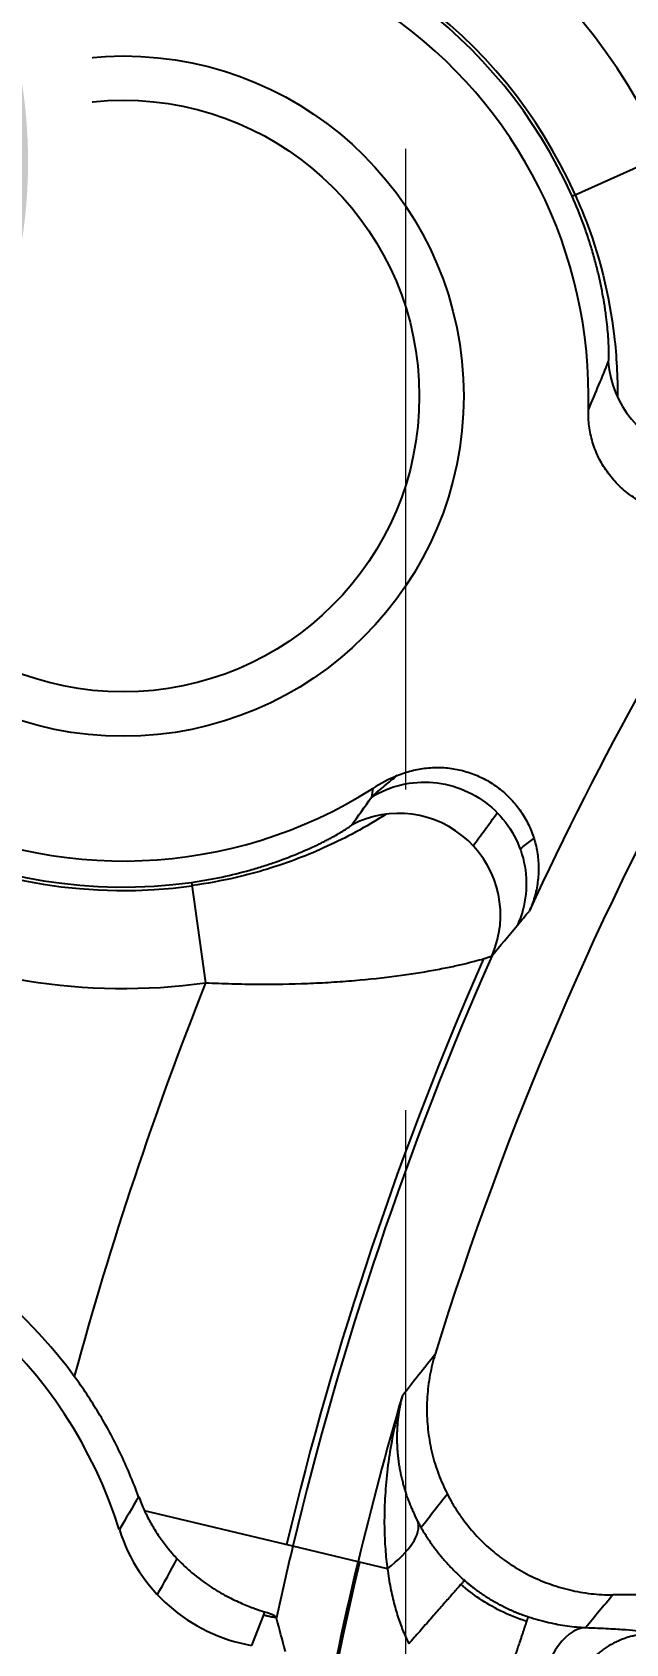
# Model space of a CAD drawing. Header units: millimetres. Extents: x 2519 to 3162, y 2051 to 2506.
# Drawn here: x 2735.2 to 2738.72, y 2283.73 to 2293.31 of the extents above; entities that cross this region are included whole.
import ezdxf

# ---------------------------------------------------------------- set-up
doc = ezdxf.new("R2010")
doc.units = ezdxf.units.MM
doc.linetypes.add('HIDDEN', pattern=[9.525, 6.35, -3.175])
doc.layers.add('20', color=7, linetype='Continuous', true_color=0xffffff)
doc.layers.add('cool', color=153, linetype='HIDDEN', lineweight=9)
doc.layers.add('dim', color=82, linetype='Continuous', lineweight=9)
doc.styles.add('Capful-A', font='')
doc.styles.get('Capful-A').set_extended_font_data('Microsoft YaHei')
doc.dimstyles.new('Capful-A-1.0', dxfattribs={"dimtxt": 2.5, "dimasz": 2.5, "dimexe": 1.5, "dimexo": 1, "dimgap": 1.5, "dimtad": 0, "dimdsep": 46, "dimtxsty": 'Capful-A', "dimcen": 0, "dimclrt": 2, "dimazin": 2, "dimtfac": 1, "dimtmove": 0, "dimatfit": 3, "dimfxl": 0, "dimtolj": 1, "dimtzin": 0, "dimarcsym": 0})

# ---------------------------------------------------------------- blocks, each defined once
blk = doc.blocks.new('SL')
at = {"layer": 'cool', "lineweight": 18, "ltscale": 0.6}
blk.add_line((4, 208.79), (4, 11.21), dxfattribs=at)
blk = doc.blocks.new('*D157')
at = {"layer": 'Defpoints', "color": 0, "transparency": 16777216}
for p in [(2724.1637, 2292.5501), (2725.1034, 2292.5501), (2813.4137, 2279.5501)]:
    blk.add_point(p, dxfattribs=at)
at = {"layer": 'dim', "color": 0, "lineweight": -2, "transparency": 16777216}
blk.add_line((2724.6635, 2292.5501), (2725.1034, 2292.5501), dxfattribs=at)
at = {"layer": 'dim', "color": 2, "transparency": 16777216, "insert": (2730.4483, 2292.5501), "char_height": 2.5, "attachment_point": 5, "style": 'Capful-A', "bg_fill": 3, "box_fill_scale": 1.1, "bg_fill_color": 256, "bg_fill_true_color": 13158600, "bg_fill_transparency": 0}
blk.add_mtext('\\A1;13({\\fISOCPEUR|b0|i0|c134|p34;%%C}5)', dxfattribs=at)
blk = doc.blocks.new('*D158')
at = {"layer": 'Defpoints', "color": 0, "transparency": 16777216}
for p in [(2721.4137, 2296.861), (2721.4137, 2292.5501), (2813.4137, 2279.5501)]:
    blk.add_point(p, dxfattribs=at)
at = {"layer": 'dim', "color": 0, "lineweight": -2, "transparency": 16777216}
blk.add_line((2721.4137, 2293.0498), (2721.4137, 2296.861), dxfattribs=at)
at = {"layer": 'dim', "color": 2, "transparency": 16777216, "insert": (2721.4137, 2299.1312), "char_height": 2.5, "attachment_point": 5, "rotation": 90, "style": 'Capful-A', "bg_fill": 3, "box_fill_scale": 1.1, "bg_fill_color": 256, "bg_fill_true_color": 13158600, "bg_fill_transparency": 0}
blk.add_mtext('\\A1;92', dxfattribs=at)
blk = doc.blocks.new('*D161')
at = {"layer": 'Defpoints', "color": 0, "transparency": 16777216}
blk.add_point((2813.4137, 2279.5501), dxfattribs=at)
at = {"layer": 'dim', "color": 0, "lineweight": -2, "transparency": 16777216}
blk.add_line((2722.2024, 2282.2498), (2722.2024, 2281.8617), dxfattribs=at)
at = {"layer": 'dim', "color": 2, "transparency": 16777216, "insert": (2722.2024, 2286.2026), "char_height": 2.5, "attachment_point": 5, "rotation": 90, "style": 'Capful-A', "bg_fill": 3, "box_fill_scale": 1.1, "bg_fill_color": 256, "bg_fill_true_color": 13158600, "bg_fill_transparency": 0}
blk.add_mtext('\\A1;91.21', dxfattribs=at)
at = {"layer": 'Defpoints', "color": 0, "transparency": 16777216}
for p in [(2722.2024, 2281.8617), (2722.2024, 2281.7501)]:
    blk.add_point(p, dxfattribs=at)
blk = doc.blocks.new('*D162')
at = {"layer": 'Defpoints', "color": 0, "transparency": 16777216}
for p in [(2706.4087, 2279.5501), (2813.4137, 2279.5501)]:
    blk.add_point(p, dxfattribs=at)
at = {"layer": 'dim', "color": 0, "lineweight": -2, "transparency": 16777216}
for p, q in [((2706.4087, 2283.5501), (2706.4086, 2278.9621)), ((2706.4087, 2280.0498), (2706.4087, 2283.5501)), ((2706.4086, 2278.9621), (2706.4086, 2282.9621))]:
    blk.add_line(p, q, dxfattribs=at)
at = {"layer": 'dim', "color": 2, "transparency": 16777216, "insert": (2706.4086, 2288.1818), "char_height": 2.5, "attachment_point": 5, "rotation": 90, "style": 'Capful-A', "bg_fill": 3, "box_fill_scale": 1.1, "bg_fill_color": 256, "bg_fill_true_color": 13158600, "bg_fill_transparency": 0}
blk.add_mtext('\\A1;107.01', dxfattribs=at)
at = {"layer": 'Defpoints', "color": 0, "transparency": 16777216}
blk.add_point((2706.4086, 2282.9621), dxfattribs=at)

msp = doc.modelspace()

# ---------------------------------------------------------------- linework, layer by layer
at = {"layer": '20', "color": 7, "linetype": 'Continuous'}
for p, q in [((2738.4019, 2292.3338), (2738.9522, 2292.5794)), ((2736.1417, 2288.2538), (2736.2254, 2287.657)), ((2736.7436, 2284.3075), (2735.8625, 2284.5179)), ((2737.1314, 2284.2149), (2736.7436, 2284.3075)), ((2737.3052, 2284.1734), (2737.1314, 2284.2149)), ((2739.9878, 2284.0178), (2738.6436, 2284.0178)), ((2736.5706, 2283.9), (2736.4978, 2283.7178))]:
    msp.add_line(p, q, dxfattribs=at)
for radius in [2.0221, 1.7587]:
    msp.add_circle((2735.7363, 2291.1444), radius, dxfattribs=at)
for centre, radius, start, end in [((2753.0572, 2279.5501), 28.6491, 112.28761, 171.04003), ((2753.0572, 2279.5501), 28.6362, 113.84795, 171.04001), ((2753.0572, 2279.5501), 28.1467, 112.28761, 171.03989), ((2753.0572, 2279.5501), 27.782, 112.2875, 247.66432), ((2753.0572, 2279.5501), 27.7118, 112.28618, 247.71112), ((2753.0572, 2279.5501), 25.8422, 112.28912, 247.7135), ((2753.0572, 2279.5501), 25.772, 112.28768, 247.66701), ((2753.5659, 2279.5501), 25.125, 112.2698, 247.73018), ((2756.666, 2279.5501), 19.9684, 114.77912, 162.81532), ((2735.7363, 2291.1444), 3.5215, 24.04629, 84.41932), ((2735.7363, 2291.1444), 2.9189, 24.04629, 84.41932), ((2735.7363, 2291.1444), 2.9392, 24.04629, 84.41932), ((2735.7363, 2291.1444), 2.7637, 358.31696, 111.90841), ((2735.7363, 2291.1444), 2.7637, 182.02092, 302.45012), ((2756.666, 2279.5501), 20.3894, 146.79529, 155.26539), ((2735.7363, 2291.1444), 2.9392, 209.51, 277.98391), ((2735.7363, 2291.1444), 2.9189, 209.51, 277.98391), ((2735.7363, 2291.1444), 3.5215, 209.51, 277.98391), ((2756.666, 2279.5501), 20.521, 156.29629, 166.56953), ((2756.666, 2279.5501), 20.4826, 156.19016, 166.56953), ((2756.666, 2279.5501), 21.9896, 158.36628, 164.79601), ((2733.0765, 2283.578), 2.9392, 36.27309, 125.42323), ((2733.0765, 2283.578), 2.7637, 17.43706, 142.56294), ((2756.666, 2279.5501), 20.0839, 163.65189, 166.56953)]:
    msp.add_arc(centre, radius, start, end, dxfattribs=at)
for centre, major_axis, ratio, start_param, end_param in [((2739.2185, 2291.3896), (-0.5738, 0.1853), 0.995656, 0.384207, 2.856608), ((2737.7576, 2287.9628), (-0.2991, -0.961), 0.998564, 3.846828, 4.008922), ((2737.3752, 2288.0623), (-0.4614, 0.3882), 0.995656, 3.426577, 5.898979), ((2756.666, 2264.7666), (-0.0002, -29.5873), 0.866223, 3.976928, 3.986002), ((2736.6731, 2284.7088), (0.3736, 0.9345), 0.99857, 2.255771, 3.346977), ((2737.0338, 2284.2382), (0.448, 0.2277), 0.396897, 5.149105, 6.216626), ((2733.5502, 2286.2644), (-0.7109, -4.0316), 0.745659, 1.116711, 1.178595), ((2756.6659, 2264.0308), (-0.0005, -28.8505), 0.866223, 3.947072, 3.956354), ((2738.4837, 2283.322), (0.0177, 0.5022), 0.558088, 0.063115, 1.476457)]:
    msp.add_ellipse(centre, major_axis=major_axis, ratio=ratio, start_param=start_param, end_param=end_param, dxfattribs=at)
for points, knots in [([(2736.3094, 2304.0834), (2735.5779, 2303.7817), (2734.8479, 2303.4763), (2733.3909, 2302.8581), (2732.664, 2302.5454), (2731.2137, 2301.9126), (2730.4902, 2301.5926), (2729.0467, 2300.9453), (2727.6065, 2300.2907), (2726.1758, 2299.6158), (2724.7511, 2298.9279), (2724.0419, 2298.5774), (2722.9833, 2298.0403), (2722.6313, 2297.8594), (2721.9292, 2297.4935), (2721.5792, 2297.3087), (2720.533, 2296.7482), (2719.8404, 2296.3666), (2718.4659, 2295.5861), (2717.7841, 2295.1872), (2716.4319, 2294.3705), (2715.7616, 2293.9528), (2714.4333, 2293.0974), (2713.4462, 2292.441), (2712.3116, 2291.6476), (2711.829, 2291.3016), (2711.5082, 2291.0696), (2711.3481, 2290.9529), (2710.8695, 2290.6008), (2710.5524, 2290.3636), (2709.9223, 2289.8842), (2709.6093, 2289.6419), (2708.6762, 2288.9078), (2708.0619, 2288.4087), (2707.1511, 2287.6467), (2706.8491, 2287.3907), (2706.4022, 2286.9991), (2706.2542, 2286.8672), (2705.9614, 2286.6005), (2705.6716, 2286.3308), (2705.3894, 2286.0538), (2705.1117, 2285.7725), (2704.9751, 2285.6297), (2704.5728, 2285.1941), (2704.3144, 2284.8944), (2704.0669, 2284.5841)], [0, 0, 0, 0, 0.0625, 0.0625, 0.125, 0.125, 0.1875, 0.1875, 0.25, 0.3125, 0.3125, 0.375, 0.375, 0.40625, 0.40625, 0.4375, 0.4375, 0.5, 0.5, 0.5625, 0.5625, 0.625, 0.625, 0.6875, 0.71875, 0.734375, 0.734375, 0.75, 0.75, 0.78125, 0.78125, 0.8125, 0.8125, 0.875, 0.875, 0.90625, 0.90625, 0.921875, 0.921875, 0.9375, 0.953125, 0.953125, 0.96875, 0.96875, 1, 1, 1, 1]), ([(2704.4496, 2284.2788), (2704.7684, 2284.6785), (2705.7751, 2285.8174), (2707.7918, 2287.5721), (2710.4735, 2289.7268), (2713.554, 2291.9555), (2717.0516, 2294.2164), (2720.971, 2296.4686), (2725.3121, 2298.6927), (2730.0736, 2300.8923), (2733.8669, 2302.5388), (2736.0688, 2303.4548), (2736.5434, 2303.6504)], [0, 0, 0, 0, 0.041306, 0.122343, 0.213337, 0.314011, 0.424393, 0.543856, 0.672663, 0.811152, 0.959341, 1, 1, 1, 1]), ([(2736.5496, 2303.6391), (2735.8218, 2303.3391), (2735.0956, 2303.0355), (2733.6462, 2302.421), (2732.9231, 2302.1101), (2731.4803, 2301.4811), (2730.7605, 2301.163), (2729.3244, 2300.5196), (2728.6081, 2300.1943), (2727.1799, 2299.5338), (2726.4682, 2299.1986), (2725.0507, 2298.5153), (2724.3449, 2298.1672), (2723.2916, 2297.6337), (2722.9413, 2297.4541), (2722.2427, 2297.0908), (2721.8943, 2296.9072), (2720.8531, 2296.3506), (2720.1639, 2295.9717), (2718.7959, 2295.1967), (2718.1172, 2294.8005), (2716.7714, 2293.9897), (2716.1042, 2293.5749), (2714.782, 2292.7255), (2714.127, 2292.291), (2713.1542, 2291.6235), (2712.6701, 2291.2859), (2712.1898, 2290.9423), (2711.8704, 2290.7118), (2711.7111, 2290.5959), (2711.2346, 2290.2463), (2710.9189, 2290.0107), (2710.2916, 2289.5345), (2709.98, 2289.2938), (2709.0511, 2288.5646), (2708.4396, 2288.0687), (2707.5329, 2287.3117), (2707.2322, 2287.0574), (2706.787, 2286.6687), (2706.6395, 2286.5379), (2706.3475, 2286.2732), (2706.0586, 2286.0057), (2705.7772, 2285.7309), (2705.5002, 2285.4517), (2705.3641, 2285.31), (2704.9631, 2284.8774), (2704.7058, 2284.5795), (2704.4596, 2284.2708)], [0, 0, 0, 0, 0.0625, 0.0625, 0.125, 0.125, 0.1875, 0.1875, 0.25, 0.25, 0.3125, 0.3125, 0.375, 0.375, 0.40625, 0.40625, 0.4375, 0.4375, 0.5, 0.5, 0.5625, 0.5625, 0.625, 0.625, 0.6875, 0.6875, 0.71875, 0.734375, 0.734375, 0.75, 0.75, 0.78125, 0.78125, 0.8125, 0.8125, 0.875, 0.875, 0.90625, 0.90625, 0.921875, 0.921875, 0.9375, 0.953125, 0.953125, 0.96875, 0.96875, 1, 1, 1, 1]), ([(2703.77, 2283.0823), (2703.9932, 2283.4258), (2704.2318, 2283.7581), (2704.5473, 2284.161), (2704.6113, 2284.241), (2704.7407, 2284.3995), (2704.8061, 2284.478), (2705.0045, 2284.7113), (2705.1396, 2284.864), (2705.4149, 2285.1638), (2705.5552, 2285.3111), (2705.8406, 2285.6005), (2705.9857, 2285.7427), (2706.4269, 2286.1634), (2706.7288, 2286.4357), (2707.1887, 2286.8369), (2707.3431, 2286.9694), (2707.6536, 2287.2329), (2707.8095, 2287.3638), (2708.1225, 2287.6247), (2708.2794, 2287.7546), (2708.5943, 2288.0132), (2708.7522, 2288.1418), (2709.544, 2288.7818), (2710.1852, 2289.2835), (2711.4842, 2290.2644), (2712.4709, 2290.9835), (2713.4755, 2291.6786), (2714.1492, 2292.1367), (2714.488, 2292.3632), (2715.5091, 2293.0343), (2716.1961, 2293.4706), (2717.5821, 2294.3223), (2718.9799, 2295.153), (2720.3995, 2295.9453), (2721.8292, 2296.72), (2722.9089, 2297.2878), (2723.9986, 2297.838), (2724.7272, 2298.2011), (2725.0926, 2298.3809), (2726.1913, 2298.9147), (2727.6627, 2299.6121), (2729.1441, 2300.2872), (2730.629, 2300.9542), (2731.3732, 2301.2839), (2733.6109, 2302.2611), (2735.1096, 2302.8971), (2736.6153, 2303.5176)], [0, 0, 0, 0, 0.03125, 0.03125, 0.039063, 0.039063, 0.046875, 0.046875, 0.0625, 0.0625, 0.078125, 0.078125, 0.09375, 0.09375, 0.125, 0.125, 0.140625, 0.140625, 0.15625, 0.15625, 0.171875, 0.171875, 0.1875, 0.1875, 0.25, 0.25, 0.3125, 0.34375, 0.34375, 0.375, 0.375, 0.4375, 0.4375, 0.5, 0.5625, 0.5625, 0.625, 0.65625, 0.65625, 0.6875, 0.6875, 0.75, 0.8125, 0.8125, 0.875, 0.875, 1, 1, 1, 1]), ([(2703.7996, 2283.1137), (2703.8424, 2283.1791), (2704.3653, 2283.9627), (2705.6069, 2285.4614), (2707.8913, 2287.4496), (2710.5699, 2289.6017), (2713.6428, 2291.8249), (2717.1337, 2294.0814), (2721.0462, 2296.3297), (2725.3808, 2298.5505), (2730.1379, 2300.748), (2733.925, 2302.3919), (2736.1215, 2303.3057), (2736.5919, 2303.4996)], [0, 0, 0, 0, 0.006191, 0.074617, 0.152865, 0.240727, 0.337937, 0.444521, 0.559873, 0.684248, 0.817971, 0.961061, 1, 1, 1, 1]), ([(2704.9533, 2284.1831), (2705.1961, 2284.4777), (2705.4484, 2284.7608), (2705.9692, 2285.3073), (2706.2379, 2285.5704), (2706.7866, 2286.0828), (2707.0666, 2286.332), (2707.4916, 2286.6998), (2707.6341, 2286.8214), (2707.9203, 2287.0633), (2708.0638, 2287.1836), (2708.7836, 2287.7828), (2709.3659, 2288.2541), (2710.2502, 2288.948), (2710.5468, 2289.1771), (2711.1437, 2289.6306), (2711.444, 2289.8551), (2712.3505, 2290.5219), (2712.9623, 2290.9574), (2713.8906, 2291.5975), (2714.2019, 2291.8086), (2714.8279, 2292.2267), (2715.1422, 2292.4333), (2716.0893, 2293.0462), (2716.7259, 2293.4454), (2718.0094, 2294.2261), (2718.6561, 2294.6076), (2720.6103, 2295.7276), (2721.9317, 2296.4414), (2723.9369, 2297.4715), (2724.6092, 2297.8081), (2725.9605, 2298.4693), (2726.6391, 2298.7935), (2728.0007, 2299.4319), (2728.6838, 2299.7461), (2729.711, 2300.2116), (2730.0539, 2300.3658), (2730.7402, 2300.6726), (2731.0838, 2300.8252), (2732.8034, 2301.584), (2734.1851, 2302.1778), (2735.5727, 2302.7583)], [0, 0, 0, 0, 0.03125, 0.03125, 0.0625, 0.0625, 0.09375, 0.09375, 0.109375, 0.109375, 0.125, 0.125, 0.1875, 0.1875, 0.21875, 0.21875, 0.25, 0.25, 0.3125, 0.3125, 0.34375, 0.34375, 0.375, 0.375, 0.4375, 0.4375, 0.5, 0.5, 0.625, 0.625, 0.6875, 0.6875, 0.75, 0.75, 0.8125, 0.8125, 0.84375, 0.84375, 0.875, 0.875, 1, 1, 1, 1]), ([(2738.6173, 2291.3473), (2738.6182, 2291.3496), (2738.6194, 2291.3561), (2738.6201, 2291.3668), (2738.6205, 2291.375), (2738.6207, 2291.3795), (2738.6211, 2291.4041), (2738.6207, 2291.4303), (2738.6187, 2291.4697), (2738.6182, 2291.4779), (2738.6171, 2291.4948), (2738.6164, 2291.5035), (2738.6143, 2291.5304), (2738.6108, 2291.5683), (2738.6046, 2291.62), (2738.5999, 2291.653), (2738.5966, 2291.6754), (2738.5948, 2291.6869), (2738.5853, 2291.7446), (2738.576, 2291.7931), (2738.559, 2291.8687), (2738.5528, 2291.8945), (2738.5393, 2291.947), (2738.5319, 2291.9739), (2738.52, 2292.0148), (2738.5159, 2292.0285), (2738.5074, 2292.056), (2738.503, 2292.0698), (2738.4894, 2292.1111), (2738.4799, 2292.1387), (2738.4495, 2292.2218), (2738.427, 2292.2776), (2738.4019, 2292.3338)], [0, 0, 0, 0, 0.0625, 0.09375, 0.09375, 0.125, 0.125, 0.25, 0.25, 0.28125, 0.28125, 0.3125, 0.3125, 0.375, 0.4375, 0.46875, 0.46875, 0.5, 0.5, 0.625, 0.625, 0.6875, 0.6875, 0.75, 0.75, 0.78125, 0.78125, 0.8125, 0.8125, 0.875, 0.875, 1, 1, 1, 1]), ([(2738.4195, 2292.3417), (2738.4379, 2292.3012), (2738.4555, 2292.2598), (2738.564, 2291.986), (2738.6239, 2291.7441), (2738.6664, 2291.3792), (2738.6727, 2291.2586), (2738.6715, 2291.1385)], [0, 0, 0, 0, 0.108086, 0.108086, 0.702725, 0.702725, 1, 1, 1, 1]), ([(2738.4989, 2291.0633), (2738.5211, 2291.1148), (2738.5418, 2291.1637), (2738.5811, 2291.258), (2738.5996, 2291.3033), (2738.6173, 2291.3473)], [0, 0, 0, 0, 0.5, 0.5, 1, 1, 1, 1]), ([(2739.6058, 2290.716), (2739.5878, 2290.6885), (2739.5677, 2290.6627), (2739.5346, 2290.6265), (2739.5231, 2290.6148), (2739.499, 2290.5924), (2739.4866, 2290.5818), (2739.4484, 2290.5515), (2739.4214, 2290.5335), (2739.3787, 2290.5098), (2739.3641, 2290.5024), (2739.3342, 2290.4888), (2739.3191, 2290.4826), (2739.2731, 2290.4661), (2739.2418, 2290.4576), (2739.1939, 2290.4486), (2739.1777, 2290.4463), (2739.1451, 2290.4429), (2739.1287, 2290.4419), (2739.0798, 2290.4408), (2739.0474, 2290.4428), (2738.9992, 2290.4496), (2738.9831, 2290.4526), (2738.9512, 2290.4598), (2738.9353, 2290.4641), (2738.8886, 2290.4788), (2738.8585, 2290.491), (2738.815, 2290.513), (2738.8008, 2290.5209), (2738.7729, 2290.538), (2738.7592, 2290.5471), (2738.7196, 2290.576), (2738.6951, 2290.5973), (2738.6609, 2290.6319), (2738.65, 2290.644), (2738.629, 2290.669), (2738.619, 2290.6821), (2738.5906, 2290.7222), (2738.5741, 2290.7501), (2738.5528, 2290.7939), (2738.5463, 2290.8088), (2738.5344, 2290.8391), (2738.529, 2290.8547), (2738.5149, 2290.9018), (2738.5013, 2290.9654), (2738.4979, 2291.0304), (2738.4989, 2291.0633)], [0, 0, 0, 0, 0.0625, 0.0625, 0.09375, 0.09375, 0.125, 0.125, 0.1875, 0.1875, 0.21875, 0.21875, 0.25, 0.25, 0.3125, 0.3125, 0.34375, 0.34375, 0.375, 0.375, 0.4375, 0.4375, 0.46875, 0.46875, 0.5, 0.5, 0.5625, 0.5625, 0.59375, 0.59375, 0.625, 0.625, 0.6875, 0.6875, 0.71875, 0.71875, 0.75, 0.75, 0.8125, 0.8125, 0.84375, 0.84375, 0.875, 0.875, 0.9375, 1, 1, 1, 1]), ([(2737.3633, 2288.8881), (2737.3773, 2288.8941), (2737.3916, 2288.8996), (2737.4204, 2288.9094), (2737.4349, 2288.9138), (2737.4787, 2288.9251), (2737.5083, 2288.9305), (2737.5534, 2288.9352), (2737.5685, 2288.9363), (2737.599, 2288.9371), (2737.6142, 2288.937), (2737.6595, 2288.9349), (2737.6894, 2288.9313), (2737.7337, 2288.9224), (2737.7484, 2288.919), (2737.7777, 2288.9108), (2737.7923, 2288.9061), (2737.8351, 2288.8906), (2737.8901, 2288.8659), (2737.9409, 2288.8331), (2737.9895, 2288.7962), (2738.0121, 2288.7761), (2738.054, 2288.7329), (2738.0734, 2288.7098), (2738.0998, 2288.6727), (2738.1082, 2288.6599), (2738.1239, 2288.6339), (2738.1312, 2288.6207), (2738.1517, 2288.5804), (2738.1632, 2288.5526), (2738.1821, 2288.4951), (2738.1895, 2288.4653), (2738.1995, 2288.4057), (2738.2023, 2288.3757), (2738.2031, 2288.3305), (2738.2028, 2288.3154), (2738.201, 2288.2851), (2738.1996, 2288.2699), (2738.1935, 2288.2247), (2738.1811, 2288.1657), (2738.16, 2288.1091), (2738.1472, 2288.0814)], [0, 0, 0, 0, 0.03125, 0.03125, 0.0625, 0.0625, 0.125, 0.125, 0.15625, 0.15625, 0.1875, 0.1875, 0.25, 0.25, 0.28125, 0.28125, 0.3125, 0.3125, 0.375, 0.4375, 0.4375, 0.5, 0.5, 0.5625, 0.5625, 0.59375, 0.59375, 0.625, 0.625, 0.6875, 0.6875, 0.75, 0.75, 0.8125, 0.8125, 0.84375, 0.84375, 0.875, 0.875, 0.9375, 1, 1, 1, 1]), ([(2737.2115, 2288.761), (2737.2379, 2288.7851), (2737.2637, 2288.8075), (2737.3142, 2288.8496), (2737.339, 2288.8694), (2737.3633, 2288.8881)], [0, 0, 0, 0, 0.5, 0.5, 1, 1, 1, 1]), ([(2737.2116, 2288.7611), (2737.2659, 2288.7944), (2737.3256, 2288.819), (2737.4498, 2288.8483), (2737.5143, 2288.8529), (2737.6416, 2288.8418), (2737.7045, 2288.826), (2737.8221, 2288.7756), (2737.877, 2288.741), (2737.9731, 2288.6564), (2738.0144, 2288.6064), (2738.0794, 2288.4962), (2738.103, 2288.4359), (2738.1302, 2288.3111), (2738.1338, 2288.2465), (2738.1205, 2288.1196), (2738.1037, 2288.0573), (2738.0775, 2287.9993)], [0, 0, 0, 0, 0.125, 0.125, 0.25, 0.25, 0.375, 0.375, 0.5, 0.5, 0.625, 0.625, 0.75, 0.75, 0.875, 0.875, 1, 1, 1, 1]), ([(2737.2976, 2288.6591), (2737.2384, 2288.6212), (2737.1777, 2288.5855), (2737.0063, 2288.4927), (2736.8926, 2288.4403), (2736.6553, 2288.3498), (2736.5318, 2288.3119), (2736.321, 2288.2627), (2736.2324, 2288.2466), (2736.1444, 2288.2347)], [0, 0, 0, 0, 0.173027, 0.173027, 0.478961, 0.478961, 0.784895, 0.784895, 1, 1, 1, 1]), ([(2737.8146, 2288.4715), (2737.8374, 2288.502), (2737.8609, 2288.5337), (2737.9086, 2288.5991), (2737.9326, 2288.6323), (2737.9579, 2288.6678)], [0, 0, 0, 0, 0.51199, 0.51199, 1, 1, 1, 1]), ([(2736.1417, 2288.2538), (2736.1722, 2288.2581), (2736.2024, 2288.2629), (2736.2625, 2288.2735), (2736.2924, 2288.2793), (2736.3798, 2288.2979), (2736.4356, 2288.3118), (2736.5162, 2288.3346), (2736.5557, 2288.3464), (2736.5941, 2288.3589), (2736.6195, 2288.3674), (2736.632, 2288.3717), (2736.6934, 2288.3933), (2736.7392, 2288.4111), (2736.8245, 2288.4468), (2736.864, 2288.4648), (2736.9093, 2288.4868), (2736.9181, 2288.4912), (2736.9352, 2288.4998), (2736.9518, 2288.5083), (2736.9673, 2288.5165), (2736.9823, 2288.5245), (2736.9895, 2288.5285), (2737.0238, 2288.5476), (2737.0462, 2288.561), (2737.0668, 2288.5745), (2737.0706, 2288.577), (2737.0772, 2288.5817), (2737.0801, 2288.5838), (2737.0876, 2288.5895), (2737.0909, 2288.5924), (2737.0923, 2288.5944)], [0, 0, 0, 0, 0.0625, 0.0625, 0.125, 0.125, 0.25, 0.25, 0.3125, 0.34375, 0.34375, 0.375, 0.375, 0.5, 0.5, 0.625, 0.625, 0.65625, 0.65625, 0.6875, 0.71875, 0.71875, 0.75, 0.75, 0.875, 0.875, 0.90625, 0.90625, 0.9375, 0.9375, 1, 1, 1, 1]), ([(2738.0935, 2288.4528), (2738.0998, 2288.4577), (2738.106, 2288.4624), (2738.1334, 2288.4834), (2738.1545, 2288.4993), (2738.1754, 2288.5148)], [0, 0, 0, 0, 0.227072, 0.227072, 1, 1, 1, 1]), ([(2736.2254, 2287.657), (2736.2773, 2287.6545), (2736.3291, 2287.6525), (2736.4065, 2287.6504), (2736.4323, 2287.6498), (2736.4837, 2287.649), (2736.5093, 2287.6487), (2736.6362, 2287.648), (2736.7348, 2287.6496), (2736.8784, 2287.6552), (2736.9256, 2287.6576), (2736.9953, 2287.6619), (2737.0184, 2287.6635), (2737.0641, 2287.6668), (2737.0869, 2287.6686), (2737.1991, 2287.6782), (2737.2831, 2287.6874), (2737.4397, 2287.7082), (2737.5125, 2287.7197), (2737.5957, 2287.7347), (2737.6119, 2287.7378), (2737.6434, 2287.7439), (2737.6739, 2287.75), (2737.7023, 2287.7561), (2737.7297, 2287.7621), (2737.7428, 2287.7651), (2737.7804, 2287.7738), (2737.8029, 2287.7795), (2737.8429, 2287.79), (2737.8603, 2287.7949), (2737.8823, 2287.8016), (2737.8889, 2287.8037), (2737.9007, 2287.8076), (2737.9058, 2287.8094), (2737.9188, 2287.8144), (2737.9244, 2287.817), (2737.9267, 2287.819)], [0, 0, 0, 0, 0.0625, 0.0625, 0.09375, 0.09375, 0.125, 0.125, 0.25, 0.25, 0.3125, 0.3125, 0.34375, 0.34375, 0.375, 0.375, 0.5, 0.5, 0.625, 0.625, 0.65625, 0.65625, 0.6875, 0.71875, 0.71875, 0.75, 0.75, 0.8125, 0.8125, 0.875, 0.875, 0.90625, 0.90625, 0.9375, 0.9375, 1, 1, 1, 1]), ([(2737.5891, 2285.4498), (2737.5763, 2285.4083), (2737.5659, 2285.3663), (2737.5541, 2285.3024), (2737.5508, 2285.281), (2737.5455, 2285.2379), (2737.5434, 2285.2163), (2737.5392, 2285.1518), (2737.5386, 2285.0659), (2737.5479, 2284.9806), (2737.5586, 2284.9169), (2737.5629, 2284.8956), (2737.5726, 2284.8533), (2737.578, 2284.8324), (2737.5962, 2284.7704), (2737.625, 2284.6896), (2737.6631, 2284.6126), (2737.6951, 2284.5563), (2737.7064, 2284.5377), (2737.7301, 2284.5014), (2737.7424, 2284.4837), (2737.7807, 2284.4317), (2737.8355, 2284.3658), (2737.8977, 2284.3066), (2737.9473, 2284.2647), (2737.9643, 2284.2511), (2737.9989, 2284.2252), (2738.0165, 2284.2128), (2738.0703, 2284.1772), (2738.1444, 2284.1342), (2738.2233, 2284.0999), (2738.2844, 2284.0776), (2738.305, 2284.0707), (2738.3464, 2284.0583), (2738.3672, 2284.0527), (2738.4298, 2284.0378), (2738.5142, 2284.0229), (2738.6002, 2284.0178), (2738.6436, 2284.0178)], [0, 0, 0, 0, 0.0625, 0.0625, 0.09375, 0.09375, 0.125, 0.125, 0.1875, 0.25, 0.25, 0.28125, 0.28125, 0.3125, 0.3125, 0.375, 0.4375, 0.4375, 0.46875, 0.46875, 0.5, 0.5, 0.5625, 0.625, 0.625, 0.65625, 0.65625, 0.6875, 0.6875, 0.75, 0.8125, 0.8125, 0.84375, 0.84375, 0.875, 0.875, 0.9375, 1, 1, 1, 1]), ([(2737.3942, 2285.2032), (2737.3929, 2285.1983), (2737.3904, 2285.1887), (2737.387, 2285.1743), (2737.3838, 2285.16), (2737.3809, 2285.1459), (2737.3783, 2285.132), (2737.3758, 2285.1182), (2737.3736, 2285.1047), (2737.3716, 2285.0913), (2737.3698, 2285.0781), (2737.3683, 2285.065), (2737.3669, 2285.0522), (2737.3657, 2285.0396), (2737.3647, 2285.0271), (2737.3638, 2285.0149), (2737.3631, 2285.0029), (2737.3626, 2284.991), (2737.3622, 2284.9794), (2737.362, 2284.968), (2737.3618, 2284.9568), (2737.3618, 2284.9458), (2737.3619, 2284.9351), (2737.3622, 2284.9245), (2737.3625, 2284.9142), (2737.3629, 2284.9041), (2737.3634, 2284.8942), (2737.364, 2284.8846), (2737.3647, 2284.8751), (2737.3654, 2284.8659), (2737.3662, 2284.8569), (2737.3671, 2284.8482), (2737.368, 2284.8396), (2737.3689, 2284.8313), (2737.3699, 2284.8232), (2737.3709, 2284.8154), (2737.373, 2284.7999), (2737.3766, 2284.777), (2737.3823, 2284.7466), (2737.3887, 2284.7168), (2737.3959, 2284.6876), (2737.4018, 2284.6665), (2737.4051, 2284.6552), (2737.4056, 2284.6534)], [0, 0, 0, 0, 0.028259, 0.056085, 0.083477, 0.110434, 0.136959, 0.163049, 0.188706, 0.213928, 0.238717, 0.263073, 0.286994, 0.310482, 0.333536, 0.356157, 0.378344, 0.400097, 0.421416, 0.442302, 0.462755, 0.482774, 0.502359, 0.521511, 0.540229, 0.558515, 0.576366, 0.593785, 0.610771, 0.627323, 0.643442, 0.659128, 0.674382, 0.689202, 0.70359, 0.717545, 0.731068, 0.785599, 0.838825, 0.890754, 0.94139, 0.990742, 1, 1, 1, 1]), ([(2737.4056, 2284.6534), (2737.4078, 2284.6459), (2737.413, 2284.6293), (2737.4215, 2284.6038), (2737.4312, 2284.5771), (2737.4414, 2284.5511), (2737.4521, 2284.5258), (2737.4632, 2284.5011), (2737.4747, 2284.4771), (2737.4828, 2284.4613), (2737.4868, 2284.4535)], [0, 0, 0, 0, 0.11405, 0.251573, 0.385392, 0.515535, 0.642033, 0.764919, 0.884228, 1, 1, 1, 1]), ([(2735.8632, 2284.5182), (2735.875, 2284.4927), (2735.8878, 2284.4679), (2735.9149, 2284.4198), (2735.9294, 2284.3964), (2735.9743, 2284.3294), (2736.0064, 2284.2886), (2736.057, 2284.2326), (2736.0828, 2284.206), (2736.1093, 2284.1812), (2736.1271, 2284.1651), (2736.1361, 2284.1573), (2736.1807, 2284.1194), (2736.2162, 2284.0932), (2736.2852, 2284.0473), (2736.3189, 2284.0276), (2736.3833, 2283.9936), (2736.4134, 2283.9795), (2736.4688, 2283.9556), (2736.4941, 2283.9458), (2736.5396, 2283.9291), (2736.5597, 2283.9222), (2736.577, 2283.9162)], [0, 0, 0, 0, 0.0625, 0.0625, 0.125, 0.125, 0.25, 0.25, 0.3125, 0.34375, 0.34375, 0.375, 0.375, 0.5, 0.5, 0.625, 0.625, 0.75, 0.75, 0.875, 0.875, 1, 1, 1, 1]), ([(2737.4868, 2284.4535), (2737.4889, 2284.4495), (2737.4932, 2284.4414), (2737.4998, 2284.4293), (2737.5065, 2284.4174), (2737.5133, 2284.4056), (2737.5202, 2284.3939), (2737.5273, 2284.3823), (2737.5344, 2284.3709), (2737.5416, 2284.3596), (2737.5489, 2284.3485), (2737.5564, 2284.3374), (2737.5639, 2284.3266), (2737.5714, 2284.3158), (2737.5791, 2284.3052), (2737.5869, 2284.2947), (2737.5947, 2284.2843), (2737.6026, 2284.2741), (2737.6106, 2284.264), (2737.6186, 2284.254), (2737.6267, 2284.2442), (2737.6349, 2284.2345), (2737.6431, 2284.225), (2737.6514, 2284.2155), (2737.6597, 2284.2062), (2737.6681, 2284.1971), (2737.6765, 2284.188), (2737.685, 2284.1791), (2737.6935, 2284.1704), (2737.7021, 2284.1617), (2737.7107, 2284.1532), (2737.7193, 2284.1448), (2737.728, 2284.1366), (2737.7367, 2284.1285), (2737.7454, 2284.1205), (2737.7541, 2284.1126), (2737.76, 2284.1074), (2737.7629, 2284.1049)], [0, 0, 0, 0, 0.033872, 0.067377, 0.100519, 0.133301, 0.165727, 0.197803, 0.229532, 0.260919, 0.291967, 0.322683, 0.353071, 0.383137, 0.412884, 0.44232, 0.471448, 0.500277, 0.52881, 0.557055, 0.585018, 0.612705, 0.640123, 0.667279, 0.69418, 0.720833, 0.747247, 0.773429, 0.799386, 0.825127, 0.850661, 0.875996, 0.901141, 0.926104, 0.950895, 0.975524, 1, 1, 1, 1]), ([(2737.1414, 2274.8876), (2737.1414, 2274.8876), (2736.4188, 2277.9134), (2736.4188, 2281.1867), (2737.1414, 2284.2125)], [0, 0, 0, 0, 0.000001, 1, 1, 1, 1]), ([(2737.1314, 2274.8852), (2737.0859, 2275.0759), (2737.0433, 2275.2673), (2736.9638, 2275.6515), (2736.927, 2275.8443), (2736.8251, 2276.4244), (2736.7689, 2276.8125), (2736.679, 2277.5909), (2736.6453, 2277.9814), (2736.6117, 2278.5689), (2736.6032, 2278.7651), (2736.592, 2279.1576), (2736.5892, 2279.3539), (2736.5892, 2279.943), (2736.6004, 2280.3351), (2736.6341, 2280.9226), (2736.6481, 2281.1183), (2736.6734, 2281.4116), (2736.6826, 2281.5094), (2736.7023, 2281.7047), (2736.7128, 2281.8022), (2736.7691, 2282.2893), (2736.8254, 2282.6771), (2736.9609, 2283.4489), (2737.0402, 2283.8329), (2737.1314, 2284.2149)], [0, 0, 0, 0, 0.0625, 0.0625, 0.125, 0.125, 0.25, 0.25, 0.375, 0.375, 0.4375, 0.4375, 0.5, 0.5, 0.625, 0.625, 0.6875, 0.6875, 0.71875, 0.71875, 0.75, 0.75, 0.875, 0.875, 1, 1, 1, 1]), ([(2737.3052, 2284.1734), (2737.3103, 2284.135), (2737.3222, 2284.0619), (2737.346, 2283.9588), (2737.3738, 2283.8671), (2737.4029, 2283.7908), (2737.4234, 2283.7463), (2737.4327, 2283.7276)], [0, 0, 0, 0, 0.240873, 0.462531, 0.667267, 0.855993, 1, 1, 1, 1]), ([(2738.1313, 2283.8604), (2738.0777, 2283.8776), (2738.0253, 2283.899), (2737.8915, 2283.9661), (2737.8129, 2284.0191), (2737.7421, 2284.0812)], [0, 0, 0, 0, 0.37334, 0.37334, 1, 1, 1, 1]), ([(2737.7629, 2284.1049), (2737.7671, 2284.1012), (2737.7755, 2284.0939), (2737.7883, 2284.0832), (2737.8013, 2284.0727), (2737.8145, 2284.0624), (2737.8278, 2284.0522), (2737.8412, 2284.0423), (2737.8549, 2284.0325), (2737.8687, 2284.023), (2737.8826, 2284.0137), (2737.8967, 2284.0045), (2737.911, 2283.9956), (2737.9254, 2283.9869), (2737.9399, 2283.9784), (2737.9546, 2283.9701), (2737.9695, 2283.962), (2737.9844, 2283.9542), (2737.9995, 2283.9466), (2738.0147, 2283.9392), (2738.0301, 2283.932), (2738.0455, 2283.9251), (2738.0611, 2283.9184), (2738.0768, 2283.9119), (2738.0926, 2283.9057), (2738.1085, 2283.8997), (2738.1245, 2283.894), (2738.1353, 2283.8903), (2738.1407, 2283.8885)], [0, 0, 0, 0, 0.038067, 0.076164, 0.114293, 0.152453, 0.190644, 0.228866, 0.267119, 0.305404, 0.34372, 0.382068, 0.420447, 0.458859, 0.497302, 0.535777, 0.574284, 0.612823, 0.651394, 0.689998, 0.728634, 0.767303, 0.806004, 0.844737, 0.883504, 0.922303, 0.961135, 1, 1, 1, 1]), ([(2736.5708, 2283.9), (2736.5716, 2283.8997), (2736.5731, 2283.8992), (2736.5758, 2283.8984), (2736.5789, 2283.8974), (2736.5824, 2283.8965), (2736.5863, 2283.8955), (2736.5906, 2283.8944), (2736.5953, 2283.8933), (2736.6003, 2283.8922), (2736.6058, 2283.891), (2736.6117, 2283.8899), (2736.618, 2283.8887), (2736.6247, 2283.8875), (2736.6317, 2283.8863), (2736.6392, 2283.8851), (2736.6444, 2283.8843), (2736.6471, 2283.8839)], [0, 0, 0, 0, 0.055573, 0.112277, 0.170241, 0.229584, 0.290417, 0.352845, 0.416962, 0.482857, 0.550613, 0.620303, 0.691997, 0.765758, 0.841644, 0.919708, 1, 1, 1, 1]), ([(2736.6474, 2283.8839), (2736.6463, 2283.8878), (2736.6397, 2283.8922), (2736.6162, 2283.9025), (2736.5993, 2283.9085), (2736.577, 2283.9162)], [0, 0, 0, 0, 0.5, 0.5, 1, 1, 1, 1])]:
    msp.add_open_spline(points, degree=3, knots=knots, dxfattribs=at)
for points in [[(2737.2193, 2288.8122), (2737.2167, 2288.7952), (2737.2141, 2288.7782), (2737.2116, 2288.7611)], [(2737.0923, 2288.5944), (2737.1305, 2288.6469), (2737.1701, 2288.7021), (2737.2116, 2288.7612)], [(2738.0775, 2287.9992), (2738.1017, 2288.0289), (2738.1247, 2288.0559), (2738.1472, 2288.0814)], [(2737.9267, 2287.819), (2737.9749, 2287.8753), (2738.0248, 2287.9349), (2738.0775, 2287.9993)], [(2737.3942, 2285.2032), (2737.4584, 2285.2853), (2737.5234, 2285.3676), (2737.5891, 2285.4498)], [(2735.8279, 2284.6017), (2735.7951, 2284.6919), (2735.722, 2284.8653), (2735.5927, 2285.1044), (2735.4963, 2285.2487), (2735.4462, 2285.317)], [(2737.3942, 2285.2032), (2737.3799, 2285.153), (2737.3538, 2285.0507), (2737.3222, 2284.8896), (2737.3001, 2284.7275), (2737.2882, 2284.5696), (2737.286, 2284.4214), (2737.2921, 2284.288), (2737.3004, 2284.2098), (2737.3052, 2284.1734)], [(2735.8287, 2284.602), (2735.79, 2284.5366), (2735.7518, 2284.4715), (2735.714, 2284.4065)], [(2735.8287, 2284.602), (2735.839, 2284.5734), (2735.8506, 2284.5455), (2735.8632, 2284.5182)], [(2736.7436, 2284.3075), (2736.7099, 2284.1663), (2736.6777, 2284.0245), (2736.6471, 2283.8824)], [(2736.575, 2283.9119), (2736.573, 2283.908), (2736.5709, 2283.9042), (2736.5689, 2283.9003)], [(2736.577, 2283.9162), (2736.5768, 2283.9154), (2736.5762, 2283.914), (2736.5756, 2283.9125), (2736.5754, 2283.9118)], [(2736.7001, 2283.6821), (2736.682, 2283.7484), (2736.6642, 2283.8146), (2736.6467, 2283.8808)], [(2738.1407, 2283.8885), (2738.1623, 2283.8813), (2738.2043, 2283.8686), (2738.2633, 2283.8538), (2738.3187, 2283.8425), (2738.3725, 2283.8339), (2738.4272, 2283.8275), (2738.4649, 2283.8248), (2738.4837, 2283.8238)], [(2738.4837, 2283.8238), (2738.5346, 2283.822), (2738.6236, 2283.8181), (2738.7254, 2283.8116), (2738.7969, 2283.8051), (2738.8434, 2283.7987), (2738.8696, 2283.7926), (2738.8767, 2283.7889), (2738.8781, 2283.7871)]]:
    msp.add_open_spline(points, degree=3, dxfattribs=at)
for points, weights in [([(2737.7629, 2284.1049), (2737.7505, 2284.0907), (2737.6164, 2283.9375), (2737.4327, 2283.7276)], [1.15666820849, 0.948415971124, 0.947779216754, 1.15475794538]), ([(2738.8781, 2283.7871), (2738.6306, 2283.7865), (2738.4382, 2283.6303), (2738.387, 2283.3878)], [1.12743405424, 0.958703420599, 0.957530196742, 1.12391438267])]:
    msp.add_rational_spline(points, weights, degree=3, dxfattribs=at)
msp.add_rational_spline([(2738.1407, 2283.8885), (2738.138, 2283.8806), (2738.12, 2283.8266), (2738.0913, 2283.7405), (2738.0623, 2283.6535), (2738.0243, 2283.5397), (2737.982, 2283.4128)], [1.00053105178, 1.00663221682, 1.06530482985, 1.17654889085, 1.06409504624, 1.00536230024, 1.00035065286], degree=3, knots=[0, 0, 0, 0, 0.497296, 0.497296, 0.497296, 1, 1, 1, 1], dxfattribs=at)

# ---------------------------------------------------------------- block references
at = {"lineweight": 18}
msp.add_blockref('SL', (2733.4137, 2169.5501), dxfattribs=at)

# ---------------------------------------------------------------- next in the draw order: dimensions: what is measured, and where the dimension line sits
at = {"layer": 'dim'}
dim = msp.add_ordinate_dim(feature_location=(2724.1637, 2292.5501), offset=(0.9396, 0), dtype=0, origin=(2813.4137, 2279.5501), text='<>({\\fISOCPEUR|b0|i0|c134|p34;%%C}5)', dimstyle='Capful-A-1.0', override={"dimasz": 2, "dimexe": 0.49975, "dimexo": 0.49975, "dimgap": 0.49975}, dxfattribs=at)
dim.commit()
dim.dimension.update_dxf_attribs({"geometry": '*D157', "text_midpoint": (2730.4483, 2292.5501)})

# ---------------------------------------------------------------- next in the draw order: dimensions: what is measured, and where the dimension line sits
dim = msp.add_ordinate_dim(feature_location=(2721.4137, 2292.5501), offset=(0, 4.3109), dtype=1, origin=(2813.4137, 2279.5501), dimstyle='Capful-A-1.0', override={"dimasz": 2, "dimexe": 0.49975, "dimexo": 0.49975, "dimgap": 0.49975}, dxfattribs=at)
dim.commit()
dim.dimension.update_dxf_attribs({"geometry": '*D158', "text_midpoint": (2721.4137, 2299.1312)})

# ---------------------------------------------------------------- next in the draw order: dimensions: what is measured, and where the dimension line sits
dim = msp.add_ordinate_dim(feature_location=(2722.2024, 2281.7501), offset=(0, 0.1116), dtype=1, origin=(2813.4137, 2279.5501), dimstyle='Capful-A-1.0', override={"dimasz": 2, "dimexe": 0.49975, "dimexo": 0.49975, "dimgap": 0.49975}, dxfattribs=at)
dim.commit()
dim.dimension.update_dxf_attribs({"geometry": '*D161', "text_midpoint": (2722.2024, 2286.2026)})

# ---------------------------------------------------------------- next in the draw order: dimensions: what is measured, and where the dimension line sits
dim = msp.add_ordinate_dim(feature_location=(2706.4087413922, 2279.5500935882), offset=(-0.00010324, 3.4120002576), dtype=1, origin=(2813.4137413921, 2279.5500935882), dimstyle='Capful-A-1.0', override={"dimasz": 2, "dimexe": 0.49975, "dimexo": 0.49975, "dimgap": 0.49975}, dxfattribs=at)
dim.commit()
dim.dimension.update_dxf_attribs({"geometry": '*D162', "text_midpoint": (2706.4086381522, 2288.1818244785)})

doc.saveas('drawing.dxf')
